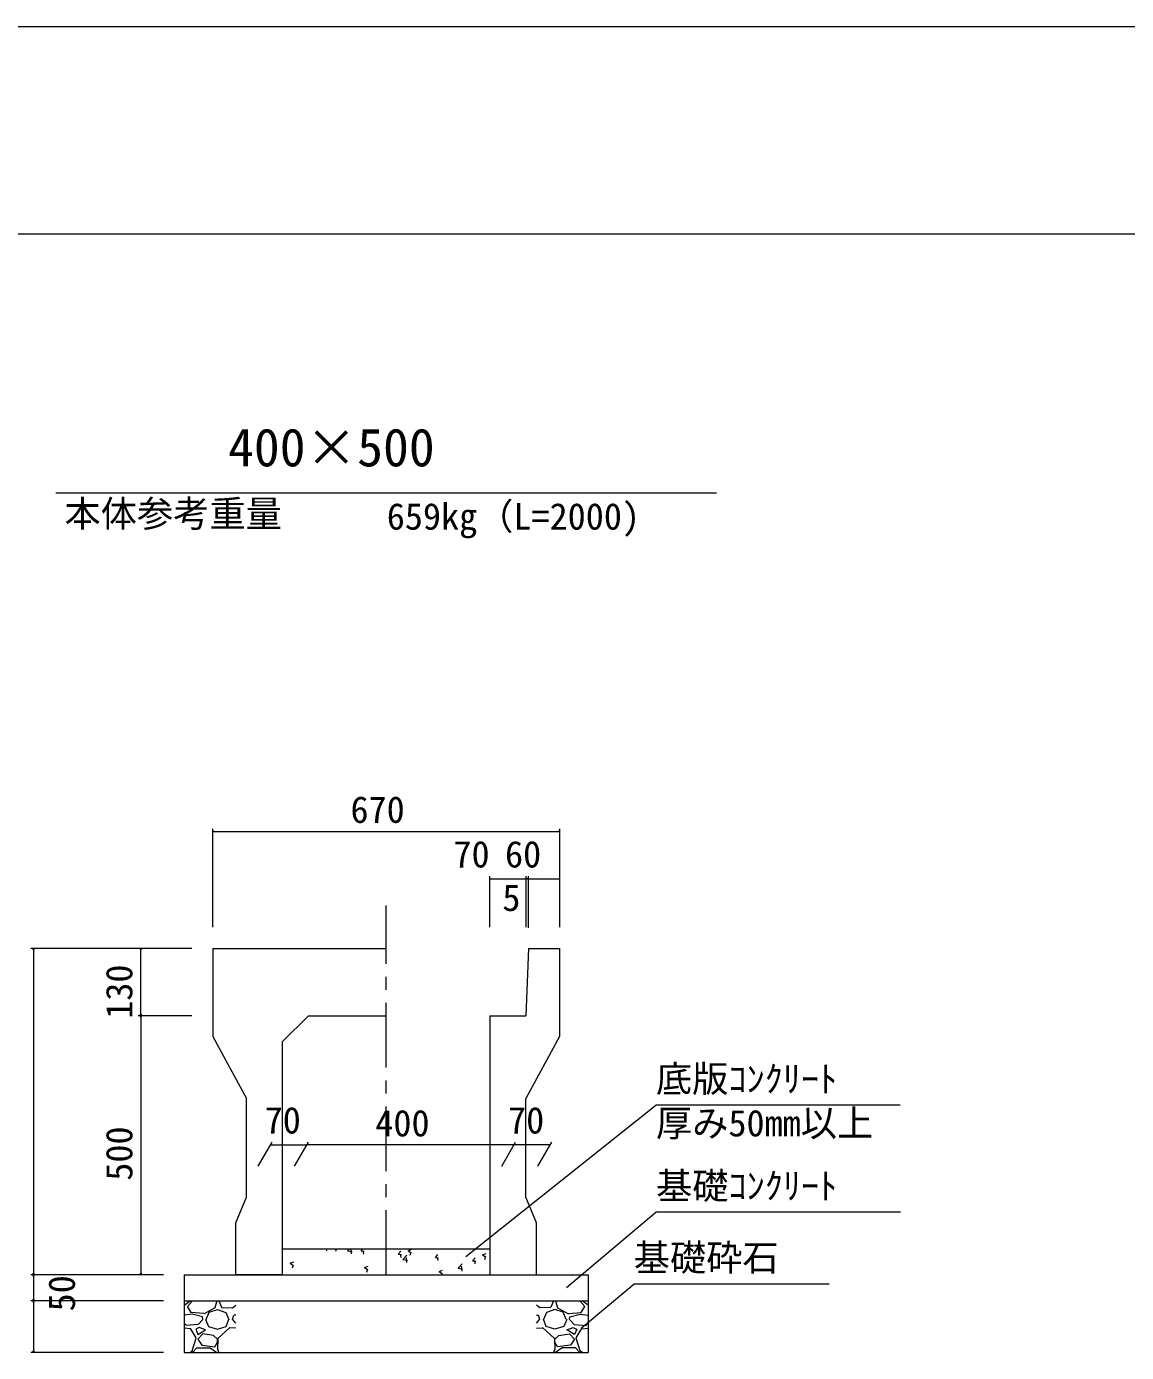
# Model space of a CAD drawing. Units: millimetres on the paper, scale 1:20. Extents: x 0 to 841, y 0 to 594.
# Drawn here: x 202.6 to 308.8, y 466 to 594 of the extents above; entities that cross this region are included whole.
import ezdxf
from ezdxf.enums import TextEntityAlignment as Align

# ---------------------------------------------------------------- set-up
doc = ezdxf.new("R2010")
doc.units = ezdxf.units.MM
doc.linetypes.add('USER1', pattern=[10, 6.25, -1.25, 1.25, -1.25])
for name, color, linetype, lineweight in [('D-STR-DIM（寸法）', 7, 'Continuous', 18), ('D-STR-HTXT（旗揚げ）', 4, 'Continuous', 18), ('D-STR-STRn（構造物）', 5, 'Continuous', 18), ('D-STR（構造物外形線）', 1, 'Continuous', 18), ('D-TTL(外枠）', 2, 'Continuous', 18), ('DEFPOINTS_2', 8, 'Continuous', 18)]:
    doc.layers.add(name, color=color, linetype=linetype, lineweight=lineweight)
doc.layers.add('D-STR-TXT（文字）', color=7, linetype='Continuous')
doc.styles.add('ＭＳ ゴシック', font='')
doc.styles.get('ＭＳ ゴシック').set_extended_font_data('MS Gothic')

msp = doc.modelspace()

# ---------------------------------------------------------------- linework, layer by layer
at = {"layer": 'D-STR-DIM（寸法）'}
for p, q in [((220.614, 507.082), (220.614, 516.57)), ((220.614, 516.32), (220.764, 516.345)), ((220.614, 516.32), (220.634, 516.32)), ((220.764, 516.295), (220.614, 516.32)), ((220.634, 516.32), (254.094, 516.32)), ((253.964, 516.345), (254.114, 516.32)), ((254.114, 516.32), (253.964, 516.295)), ((254.114, 516.32), (254.094, 516.32)), ((254.114, 507.082), (254.114, 516.57)), ((247.364, 507.082), (247.364, 511.988)), ((250.864, 507.082), (250.864, 511.988)), ((250.864, 507.082), (250.864, 511.988)), ((251.112, 507.025), (251.112, 511.988)), ((251.112, 507.025), (251.112, 511.988)), ((254.114, 507.082), (254.114, 511.988)), ((247.364, 511.738), (247.514, 511.763)), ((247.364, 511.738), (247.384, 511.738)), ((247.514, 511.713), (247.364, 511.738)), ((247.384, 511.738), (250.844, 511.738)), ((250.714, 511.763), (250.864, 511.738)), ((250.864, 511.738), (250.714, 511.713)), ((250.864, 511.738), (250.844, 511.738)), ((250.864, 511.738), (251.014, 511.763)), ((250.864, 511.738), (250.884, 511.738)), ((251.014, 511.713), (250.864, 511.738)), ((251.092, 511.738), (250.884, 511.738)), ((250.962, 511.763), (251.112, 511.738)), ((251.112, 511.738), (250.962, 511.713)), ((251.112, 511.738), (251.092, 511.738)), ((251.112, 511.738), (251.262, 511.763)), ((251.112, 511.738), (251.132, 511.738)), ((251.262, 511.713), (251.112, 511.738)), ((251.132, 511.738), (254.094, 511.738)), ((253.964, 511.763), (254.114, 511.738)), ((254.114, 511.738), (253.964, 511.713)), ((254.114, 511.738), (254.094, 511.738)), ((218.612, 505.025), (203.065, 505.025)), ((203.29, 504.875), (203.315, 505.025)), ((203.315, 505.025), (203.315, 505.005)), ((203.315, 505.025), (203.34, 504.875)), ((203.315, 505.005), (203.315, 473.545)), ((218.612, 505.025), (213.426, 505.025)), ((213.651, 504.875), (213.676, 505.025)), ((213.676, 505.025), (213.676, 505.005)), ((213.676, 505.025), (213.701, 504.875)), ((213.676, 498.545), (213.676, 505.005)), ((218.612, 498.525), (213.426, 498.525)), ((218.612, 498.525), (213.426, 498.525)), ((213.676, 498.525), (213.651, 498.675)), ((213.651, 498.375), (213.676, 498.525)), ((213.701, 498.675), (213.676, 498.525)), ((213.676, 498.525), (213.676, 498.545)), ((213.676, 498.525), (213.676, 498.505)), ((213.676, 498.525), (213.701, 498.375)), ((213.676, 498.505), (213.676, 473.545)), ((225.017, 483.998), (226.352, 486.312)), ((228.516, 483.998), (229.852, 486.312)), ((228.516, 483.998), (229.852, 486.312)), ((248.516, 483.998), (249.852, 486.312)), ((248.516, 483.998), (249.852, 486.312)), ((252.017, 483.998), (253.352, 486.312)), ((226.208, 486.062), (226.358, 486.087)), ((226.208, 486.062), (226.228, 486.062)), ((226.358, 486.037), (226.208, 486.062)), ((226.228, 486.062), (229.688, 486.062)), ((229.558, 486.087), (229.708, 486.062)), ((229.708, 486.062), (229.558, 486.037)), ((229.708, 486.062), (229.688, 486.062)), ((229.708, 486.062), (229.858, 486.087)), ((229.708, 486.062), (229.728, 486.062)), ((229.858, 486.037), (229.708, 486.062)), ((249.688, 486.062), (229.728, 486.062)), ((249.558, 486.087), (249.708, 486.062)), ((249.708, 486.062), (249.558, 486.037)), ((249.708, 486.062), (249.688, 486.062)), ((249.708, 486.062), (249.858, 486.087)), ((249.708, 486.062), (249.728, 486.062)), ((249.858, 486.037), (249.708, 486.062)), ((253.188, 486.062), (249.728, 486.062)), ((253.058, 486.087), (253.208, 486.062)), ((253.208, 486.062), (253.058, 486.037)), ((253.208, 486.062), (253.188, 486.062)), ((215.862, 473.525), (203.065, 473.525)), ((215.862, 473.525), (203.065, 473.525)), ((203.315, 473.525), (203.29, 473.675)), ((203.29, 473.375), (203.315, 473.525)), ((203.34, 473.675), (203.315, 473.525)), ((203.315, 473.525), (203.315, 473.545)), ((203.315, 473.525), (203.315, 473.505)), ((203.315, 473.525), (203.34, 473.375)), ((215.862, 473.525), (213.426, 473.525)), ((213.676, 473.525), (213.651, 473.675)), ((213.701, 473.675), (213.676, 473.525)), ((213.676, 473.525), (213.676, 473.545)), ((203.315, 473.505), (203.315, 471.045)), ((215.862, 471.025), (203.065, 471.025)), ((215.862, 471.025), (203.065, 471.025)), ((203.315, 471.025), (203.29, 471.175)), ((203.29, 470.875), (203.315, 471.025)), ((203.34, 471.175), (203.315, 471.025)), ((203.315, 471.025), (203.315, 471.045)), ((203.315, 471.025), (203.315, 471.005)), ((203.315, 471.025), (203.34, 470.875)), ((203.315, 471.005), (203.315, 466.045)), ((215.862, 466.025), (203.065, 466.025)), ((203.315, 466.025), (203.29, 466.175)), ((203.34, 466.175), (203.315, 466.025)), ((203.315, 466.025), (203.315, 466.045))]:
    msp.add_line(p, q, dxfattribs=at)
at = {"layer": 'D-STR-HTXT（旗揚げ）'}
for p, q in [((205.47, 549), (269.254, 549)), ((245.056, 475.29), (263.406, 489.885)), ((287.004, 489.885), (263.406, 489.885)), ((254.768, 472.294), (263.413, 479.558)), ((287.012, 479.558), (263.413, 479.558)), ((256.179, 468.365), (261.263, 472.627)), ((280.126, 472.627), (261.263, 472.627))]:
    msp.add_line(p, q, dxfattribs=at)
at = {"layer": 'D-STR-STRn（構造物）', "color": 7, "linetype": 'USER1'}
msp.add_line((237.362, 473.525), (237.362, 509.18), dxfattribs=at)
at = {"layer": 'D-STR-STRn（構造物）', "color": 7}
for p, q in [((227.362, 476.025), (247.362, 476.025)), ((231.623, 475.83), (231.587, 476.025)), ((232.504, 475.804), (232.578, 476.025)), ((233.625, 475.827), (233.815, 476.025)), ((233.625, 475.827), (234.07, 475.758)), ((234.028, 475.536), (233.972, 476.01)), ((234.949, 475.821), (235.121, 476.025)), ((234.949, 475.821), (235.248, 475.795)), ((235.209, 475.516), (235.151, 475.829)), ((238.535, 475.507), (238.776, 475.794)), ((238.535, 475.507), (238.834, 475.481)), ((238.796, 475.202), (238.738, 475.516)), ((238.961, 475), (239.351, 475.406)), ((238.961, 475), (239.406, 474.931)), ((239.364, 474.708), (239.309, 475.183)), ((239.48, 475.848), (239.83, 475.983)), ((239.48, 475.848), (239.729, 475.681)), ((239.69, 475.403), (239.791, 475.705)), ((242.122, 475.193), (242.363, 475.48)), ((242.122, 475.193), (242.421, 475.167)), ((242.382, 474.889), (242.324, 475.202)), ((245.708, 474.879), (245.949, 475.167)), ((245.708, 474.879), (246.007, 474.853)), ((245.968, 474.575), (245.91, 474.888)), ((246.666, 475.448), (247.016, 475.582)), ((246.666, 475.448), (246.915, 475.28)), ((246.875, 475.003), (246.977, 475.305)), ((228.094, 474.636), (228.444, 474.771)), ((228.094, 474.636), (228.342, 474.468)), ((228.303, 474.191), (228.404, 474.493)), ((235.279, 474.236), (235.629, 474.37)), ((235.279, 474.236), (235.528, 474.068)), ((235.489, 473.791), (235.59, 474.093)), ((242.465, 473.835), (242.815, 473.97)), ((242.465, 473.835), (242.714, 473.668)), ((242.72, 473.525), (242.776, 473.692)), ((244.298, 474.172), (244.687, 474.578)), ((244.298, 474.172), (244.742, 474.103)), ((244.7, 473.88), (244.645, 474.355))]:
    msp.add_line(p, q, dxfattribs=at)
at = {"layer": 'D-STR-STRn（構造物）'}
for p, q in [((217.862, 473.525), (256.862, 473.525)), ((217.862, 473.525), (217.862, 466.025)), ((256.862, 473.525), (256.862, 466.025)), ((217.862, 471.025), (256.862, 471.025)), ((217.862, 470.59), (218.425, 471.025)), ((218.171, 470.473), (218.667, 471.025)), ((221.022, 471.023), (220.822, 470.323)), ((221.193, 471.025), (221.462, 470.384)), ((253.531, 471.025), (253.261, 470.384)), ((253.701, 471.023), (253.901, 470.323)), ((256.553, 470.473), (256.056, 471.025)), ((256.862, 470.59), (256.299, 471.025)), ((218.625, 469.717), (217.862, 469.637)), ((218.53, 469.87), (218.18, 470.47)), ((219.767, 469.783), (218.517, 469.883)), ((219.619, 469.476), (218.619, 469.726)), ((220.823, 470.319), (219.773, 469.769)), ((219.969, 469.223), (220.269, 469.923)), ((220.271, 469.923), (221.071, 470.173)), ((221.069, 470.173), (221.869, 469.873)), ((221.468, 470.37), (222.518, 470.32)), ((221.871, 469.871), (222.171, 469.221)), ((222.521, 470.327), (222.862, 470.59)), ((252.203, 470.327), (251.862, 470.59)), ((253.256, 470.37), (252.206, 470.32)), ((252.852, 469.871), (252.552, 469.221)), ((253.655, 470.173), (252.855, 469.873)), ((254.453, 469.923), (253.653, 470.173)), ((253.901, 470.319), (254.951, 469.769)), ((254.754, 469.223), (254.454, 469.923)), ((254.956, 469.783), (256.206, 469.883)), ((255.105, 469.476), (256.105, 469.726)), ((256.099, 469.717), (256.862, 469.637)), ((256.193, 469.87), (256.543, 470.47)), ((218.069, 468.639), (217.862, 468.865)), ((219.217, 468.726), (218.067, 468.626)), ((219.32, 468.421), (218.97, 468.271)), ((219.671, 469.223), (219.221, 468.723)), ((219.922, 468.224), (219.322, 468.424)), ((219.671, 469.22), (219.621, 469.47)), ((219.916, 469.224), (220.216, 468.524)), ((220.217, 468.519), (221.067, 468.269)), ((221.073, 468.27), (221.923, 468.52)), ((222.272, 468.423), (221.122, 467.373)), ((221.919, 468.525), (222.169, 469.225)), ((222.862, 468.369), (222.272, 468.418)), ((222.519, 469.224), (222.669, 469.624)), ((222.862, 468.865), (222.519, 469.239)), ((222.862, 469.637), (222.675, 469.617)), ((251.862, 469.637), (252.049, 469.617)), ((251.862, 468.865), (252.205, 469.239)), ((251.862, 468.369), (252.452, 468.418)), ((252.204, 469.224), (252.054, 469.624)), ((252.452, 468.423), (253.602, 467.373)), ((252.805, 468.525), (252.555, 469.225)), ((253.65, 468.27), (252.8, 468.52)), ((254.507, 468.519), (253.657, 468.269)), ((254.808, 469.224), (254.508, 468.524)), ((254.802, 468.224), (255.402, 468.424)), ((255.053, 469.22), (255.103, 469.47)), ((255.053, 469.223), (255.503, 468.723)), ((255.404, 468.421), (255.754, 468.271)), ((255.507, 468.726), (256.657, 468.626)), ((256.655, 468.639), (256.862, 468.865)), ((218.472, 468.318), (217.862, 468.369)), ((219.031, 467.426), (218.481, 468.326)), ((218.621, 466.171), (219.021, 467.421)), ((218.969, 468.273), (219.169, 467.773)), ((219.169, 467.774), (219.919, 468.224)), ((219.169, 467.325), (219.569, 466.725)), ((219.67, 467.823), (219.17, 467.323)), ((220.676, 467.676), (219.676, 467.826)), ((221.081, 467.312), (220.681, 467.662)), ((221.118, 467.375), (221.068, 466.325)), ((221.071, 467.023), (221.071, 467.323)), ((253.605, 467.375), (253.655, 466.325)), ((253.643, 467.312), (254.043, 467.662)), ((253.653, 467.023), (253.653, 467.323)), ((254.047, 467.676), (255.047, 467.826)), ((255.555, 467.774), (254.805, 468.224)), ((255.053, 467.823), (255.553, 467.323)), ((255.555, 467.325), (255.155, 466.725)), ((255.755, 468.273), (255.555, 467.773)), ((255.692, 467.426), (256.242, 468.326)), ((256.103, 466.171), (255.703, 467.421)), ((256.252, 468.318), (256.862, 468.369)), ((217.862, 466.025), (256.862, 466.025)), ((218.425, 466.025), (218.621, 466.177)), ((218.667, 466.025), (219.071, 466.473)), ((219.071, 466.473), (220.371, 466.473)), ((219.572, 466.721), (220.822, 466.571)), ((220.369, 466.484), (221.019, 466.034)), ((220.822, 466.574), (221.072, 467.024)), ((221.062, 466.334), (221.193, 466.025)), ((253.661, 466.334), (253.531, 466.025)), ((253.902, 466.574), (253.652, 467.024)), ((254.355, 466.484), (253.705, 466.034)), ((255.152, 466.721), (253.902, 466.571)), ((255.653, 466.473), (254.353, 466.473)), ((256.056, 466.025), (255.653, 466.473)), ((256.299, 466.025), (256.103, 466.177))]:
    msp.add_line(p, q, dxfattribs=at)
at = {"layer": 'D-STR（構造物外形線）'}
for p, q in [((220.612, 505.025), (237.362, 505.025)), ((220.612, 505.025), (220.612, 496.525)), ((251.112, 505.025), (250.862, 498.525)), ((251.112, 505.025), (254.112, 505.025)), ((254.112, 505.025), (254.112, 496.525)), ((229.862, 498.525), (227.362, 496.025)), ((229.862, 498.525), (237.362, 498.525)), ((247.362, 498.525), (247.362, 473.525)), ((247.362, 498.525), (250.862, 498.525)), ((220.612, 496.525), (223.862, 490.525)), ((227.362, 473.525), (227.362, 496.025)), ((254.112, 496.525), (250.862, 490.525)), ((223.862, 481.025), (223.862, 490.525)), ((250.862, 481.025), (250.862, 490.525)), ((222.862, 478.525), (223.862, 481.025)), ((251.862, 478.525), (250.862, 481.025)), ((222.862, 473.525), (222.862, 478.525)), ((251.862, 473.525), (251.862, 478.525)), ((227.362, 473.525), (222.862, 473.525)), ((247.362, 473.525), (251.862, 473.525))]:
    msp.add_line(p, q, dxfattribs=at)
at = {"layer": 'D-TTL(外枠）'}
msp.add_line((25, 574), (820, 574), dxfattribs=at)
at = {"layer": 'DEFPOINTS_2'}
msp.add_line((0, 594), (841, 594), dxfattribs=at)

# ---------------------------------------------------------------- texts
at = {"layer": 'D-STR-DIM（寸法）', "style": 'ＭＳ ゴシック'}
for s, p in [('670', (233.917, 516.37)), ('70', (243.858, 512.063)), ('60', (248.836, 512.063)), ('5', (248.578, 507.867)), ('70', (225.631, 486.387)), ('400', (236.315, 486.112)), ('70', (249.131, 486.387))]:
    msp.add_text(s, height=2.566, dxfattribs=at).set_placement(p, align=Align.BOTTOM_LEFT)
for s, p in [('130', (213.626, 498.231)), ('500', (213.626, 482.605)), ('50', (208.084, 469.992))]:
    msp.add_text(s, height=2.566, rotation=90, dxfattribs=at).set_placement(p, align=Align.BOTTOM_LEFT)
at = {"layer": 'D-STR-TXT（文字）', "style": 'ＭＳ ゴシック'}
for s, height, p in [('400×500', 3.666, (222.096, 550.449)), ('本体参考重量', 2.566, (206.301, 544.933)), ('659kg（L=2000)', 2.566, (237.421, 544.67)), ('底版ｺﾝｸﾘｰﾄ', 2.566, (263.406, 490.385)), ('厚み50mm以上', 2.566, (263.406, 486.113)), ('基礎ｺﾝｸﾘｰﾄ', 2.566, (263.413, 480.058)), ('基礎砕石', 2.566, (261.263, 473.127))]:
    msp.add_text(s, height=height, dxfattribs=at).set_placement(p, align=Align.BOTTOM_LEFT)

doc.saveas('drawing.dxf')
